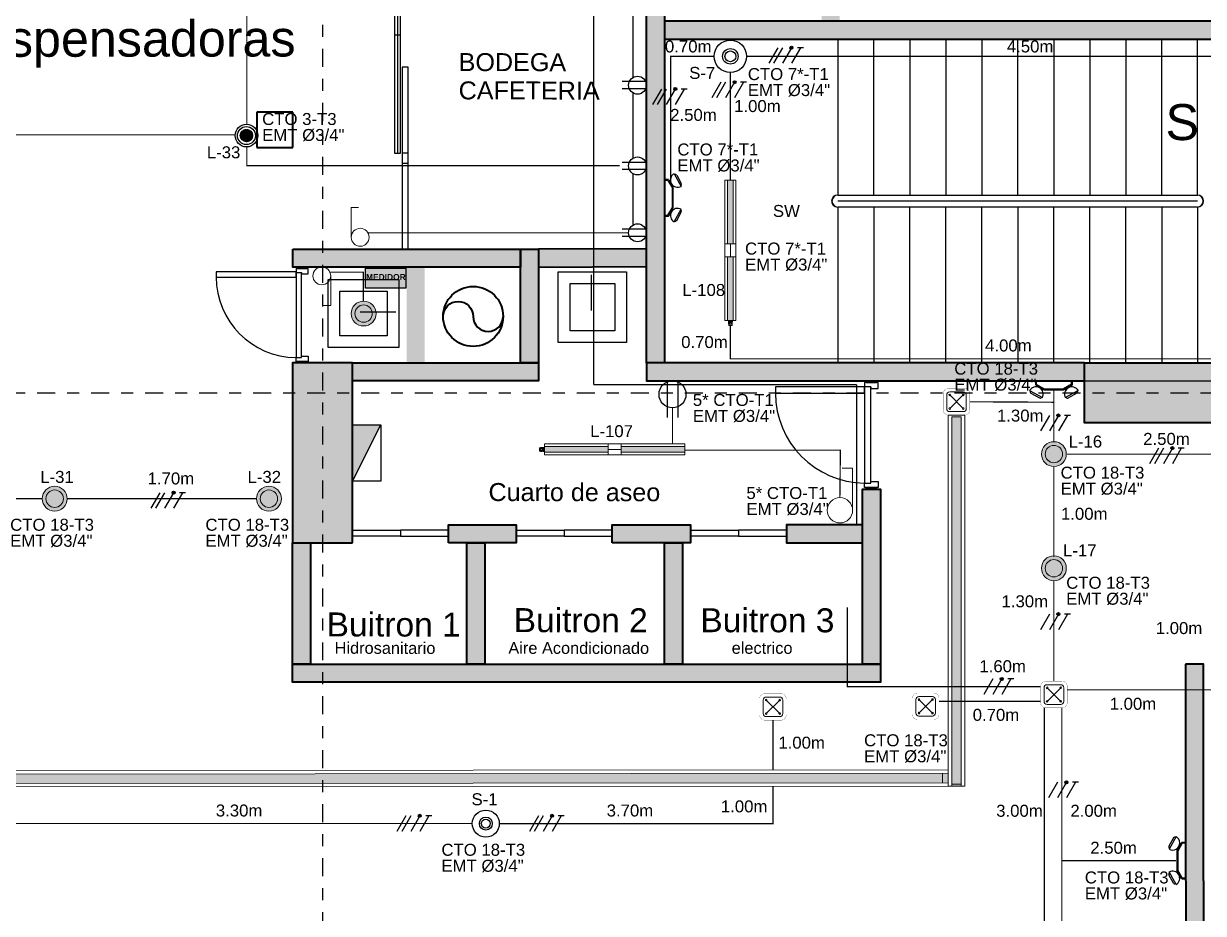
# Model space of a CAD drawing. Header units: millimetres. Extents: x -1568 to 501, y 36 to 962.
# Drawn here: x 256.48 to 266.32, y 54.89 to 62.32 of the extents above; entities that cross this region are included whole.
import ezdxf
from ezdxf.lldxf.tags import DXFTag

# ---------------------------------------------------------------- set-up
doc = ezdxf.new("R2010")
doc.units = ezdxf.units.MM
for name, pattern in [('CENTER', [0.7, 0.3, -0.2, 0, -0.2]), ('HIDDEN', [9.525, 6.35, -3.175]), ('LÍNEAS_OCULTASX2', [0.75, 0.5, -0.25])]:
    doc.linetypes.add(name, pattern=pattern)
for name, color, linetype in [('-ALAMBRADO', 7, 'Continuous'), ('-CN-GYD-ILUMINACION-EM', 1, 'Continuous'), ('-CN-GYD-TEXTOS', 7, 'Continuous'), ('1amobla', 253, 'Continuous'), ('AMOBLAMIENTO', 252, 'Continuous'), ('CAJA DE PASO', 86, 'Continuous'), ('EJE-ESTRUCTURA', 254, 'CENTER'), ('GG_PISO 9', 8, 'Continuous'), ('JCA_HATCH 254', 252, 'Continuous'), ('LUMINARIA DE EMERGENCIA', 1, 'Continuous'), ('LUMINARIA LED CIRCULAR', 7, 'Continuous'), ('LUZ LED INDIRECTA', 7, 'Continuous'), ('SENSOR MOVIMIENTO', 3, 'Continuous'), ('suiches', 3, 'Continuous'), ('TB', 7, 'Continuous'), ('TEXTOS MEDIDAS', 7, 'Continuous'), ('TOMA', 1, 'Continuous')]:
    doc.layers.add(name, color=color, linetype=linetype)
for name, color, linetype, lineweight in [('-CN-GYD-ILUMINACIÓN', 3, 'Continuous', 20), ('-CN-GYD-INTERRUPTORES DE PARED', 3, 'Continuous', 20), ('-CN-GYD-LUMINARIA CINTA LED', 4, 'Continuous', 18), ('-CN-GYD-LUMINARIA LED HERMETICA', 1, 'Continuous', 5), ('-CN-GYD-TUBERÍA ILUMINACION', 5, 'Continuous', 18), ('-CN-GYD-TUBERÍA TOMACORRIENTE', 5, 'Continuous', 5), ('-CN-GYD-TUBERÍA TOMACORRIENTE PVC', 86, 'Continuous', 18), ('-CN-INTERRUPTORES DE PARED', 3, 'Continuous', 20), ('_TEXTO', 7, 'Continuous', 9), ('TEXTOS', 7, 'Continuous', 20), ('Textos 1', 7, 'Continuous', 25)]:
    doc.layers.add(name, color=color, linetype=linetype, lineweight=lineweight)
doc.layers.add('A-HATCH CONCRETO', color=7, linetype='Continuous', true_color=0xb8b8b8)
doc.layers.add('HACHTCOLUMNA', color=7, linetype='Continuous', true_color=0x404040)
doc.layers.add('Estructura', color=7, linetype='Continuous', lineweight=40, true_color=0x383838)
doc.layers.add('Muro', color=7, linetype='Continuous', lineweight=40, true_color=0x2b2b2b)
doc.styles.add('GYD', font='arial.ttf', dxfattribs={"height": 2.5})
doc.styles.get("Standard").update_dxf_attribs({"font": 'arial.ttf'})
tags = doc.linetypes.add('AiX_LINE', pattern='A,0.5,-0.2,["AiX",Standard,S=0.1,R=0,X=-0.1,Y=-0.05],-0.25', length=0.95).pattern_tags.tags
tags[6] = DXFTag(74, 10)
tags = doc.linetypes.add('EMT_LINE', pattern='A,0.5,-0.2,["EMT",Standard,S=0.1,R=0,X=-0.1,Y=-0.05],-0.25', length=0.95).pattern_tags.tags
tags[6] = DXFTag(74, 10)
pattern_1 = [(180, (4.985, -38.812), (-6.00631, -10.40324), [1.50158, -10.51105]), (270, (4.2344, -38.812), (6.00631, -10.40324), [0.75079, -20.05569]), (270, (4.047, -38.812), (6.00631, -10.40324), [0.60063, -20.20584]), (270, (4.422, -38.812), (6.00631, -10.40324), [0.60063, -20.20584]), (240, (3.859, -38.812), (6.00631, -10.40324), [0.4805, -11.53212]), (300, (4.61, -38.812), (12.01262, -4e-09), [0.4805, -11.53212])]

# ---------------------------------------------------------------- blocks, each defined once
blk = doc.blocks.new('OJO DE BUEY 12W')
at = {"layer": 'JCA_HATCH 254', "true_color": 0x000000, "transparency": 33554687}
h = blk.add_hatch(color=18, dxfattribs=at)
h.dxf.hatch_style = 1
h.paths.add_polyline_path([(-103.7, 0, 1), (103.7, 0, 1)])
h.paths.add_polyline_path([(72.7, 0, -1), (-72.7, 0, -1)], flags=16)
at = {"layer": 'LUMINARIA LED CIRCULAR', "linetype": 'EMT_LINE', "lineweight": 5, "ltscale": 10}
h = blk.add_hatch(color=256, dxfattribs=at)
h.dxf.hatch_style = 1
h.set_gradient(color1=(147, 149, 152), color2=(248, 246, 176), name='SPHERICAL')
edge = h.paths.add_edge_path()
edge.add_arc((0, 0), 72.7, 0, 360)
at = {"layer": 'LUMINARIA LED CIRCULAR', "linetype": 'Continuous', "lineweight": 5, "ltscale": 10}
for radius in [103.7, 72.7]:
    blk.add_circle((0, 0), radius, dxfattribs=at)
blk = doc.blocks.new('*U73')
at = {"layer": '-CN-GYD-ILUMINACION-EM', "ltscale": 0.3}
for p, q in [((-114, 285), (-197, 136)), ((-145, 270), (-200, 170)), ((-193, 144), (-193, 144)), ((-119, 277), (-119, 277)), ((-114, -285), (-197, -136)), ((-145, -270), (-200, -170)), ((-193, -144), (-193, -144)), ((-119, -277), (-119, -277))]:
    blk.add_line(p, q, dxfattribs=at)
at = {"layer": '-CN-GYD-ILUMINACION-EM'}
for p, q in [((0, 217), (-46, 217)), ((0, 207), (-40, 207)), ((0, -217), (0, 217)), ((-104, 116), (-104, -116)), ((-94, 114), (-94, -114)), ((-46, -217), (0, -217)), ((-40, -207), (0, -207))]:
    blk.add_line(p, q, dxfattribs=at)
for points in [[(-46, 217), (-104, 116)], [(-40, 207), (-94, 114)], [(-56, 199), (-70, 208)], [(-96, 130), (-110, 138)], [(-96, -130), (-110, -138)], [(-46, -217), (-104, -116)], [(-40, -207), (-94, -114)], [(-56, -199), (-70, -208)]]:
    blk.add_lwpolyline(points, dxfattribs=at)
at = {"layer": '-CN-GYD-ILUMINACION-EM', "ltscale": 0.3}
for centre, radius, start, end in [((-156, 211), 85.5, 240.9715, 60.9715), ((-128, 260), 19.1, 60.9715, 150.9715), ((-183, 161), 19.1, 150.9715, 240.9715), ((-156, -211), 85.5, 299.0285, 119.0285), ((-183, -161), 19.1, 119.0285, 209.0285), ((-128, -260), 19.1, 209.0285, 299.0285)]:
    blk.add_arc(centre, radius, start, end, dxfattribs=at)
at = {"layer": '-CN-GYD-TEXTOS', "style": 'GYD'}
blk.add_attdef('5', (-68, -406), '', height=125, rotation=90, dxfattribs=at)
blk = doc.blocks.new('Caja de paso')
at = {"layer": '-CN-GYD-TUBERÍA TOMACORRIENTE PVC', "const_width": 0.00173}
blk.add_lwpolyline([(-0.1111, 0.0667), (-0.1111, -0.0667, 0.414214), (-0.0667, -0.1111), (0.0667, -0.1111, 0.414214), (0.1111, -0.0667), (0.1111, 0.0667, 0.414214), (0.0667, 0.1111), (-0.0667, 0.1111, 0.414214)], format="xyb", close=True, dxfattribs=at)
at = {"layer": '-CN-GYD-TUBERÍA TOMACORRIENTE PVC'}
blk.add_lwpolyline([(-0.0566, -0.0819), (0.0566, -0.0819, 0.414214), (0.0819, -0.0566), (0.0819, 0.0566, 0.414214), (0.0566, 0.0819), (-0.0566, 0.0819, 0.414214), (-0.0819, 0.0566), (-0.0819, -0.0566, 0.414214)], format="xyb", close=True, dxfattribs=at)
at = {"layer": '-CN-GYD-TUBERÍA TOMACORRIENTE PVC', "linetype": 'LÍNEAS_OCULTASX2'}
for points in [[(-0.0566, 0.0566), (0.0566, -0.0566)], [(0.0566, 0.0566), (-0.0566, -0.0566)]]:
    blk.add_lwpolyline(points, dxfattribs=at)
at = {"layer": '-CN-GYD-TUBERÍA TOMACORRIENTE PVC'}
for centre in [(-0.0566, 0.0566), (0.0566, 0.0566), (-0.0566, -0.0566), (0.0566, -0.0566)]:
    blk.add_circle(centre, 0.00665, dxfattribs=at)
blk = doc.blocks.new('Sensor 360º_')
at = {"layer": 'suiches'}
for radius in [0.1126, 0.054, 0.0375]:
    blk.add_circle((0, 0), radius, dxfattribs=at)
blk = doc.blocks.new('TB')
at = {"layer": 'TB'}
h = blk.add_hatch(color=256, dxfattribs=at)
h.dxf.hatch_style = 1
h.paths.add_polyline_path([(0.1564, 0), (-0.1564, 0.1562), (-0.1564, 0)])
blk.add_lwpolyline([(-0.1564, 0.1562), (0.1564, 0.1562), (0.1564, 0), (-0.1564, 0)], close=True, dxfattribs=at)
blk.add_lwpolyline([(0.1564, 0), (-0.1564, 0.1562)], dxfattribs=at)
blk = doc.blocks.new('3x')
at = {"layer": '-ALAMBRADO'}
h = blk.add_hatch(color=256, dxfattribs=at)
edge = h.paths.add_edge_path()
edge.add_arc((0.078, 0.13), 0.025, 0, 360)
for p, q in [((-0.152, 0.13), (-0.302, -0.13)), ((-0.072, 0.13), (-0.222, -0.13)), ((0.078, 0.13), (-0.072, -0.13)), ((0.228, 0.13), (0.078, -0.13))]:
    blk.add_line(p, q, dxfattribs=at)
blk.add_lwpolyline([(0.278, 0.13), (0.178, 0.13)], dxfattribs=at)
blk.add_circle((0.078, 0.13), 0.025, dxfattribs=at)
blk = doc.blocks.new('*U60')
at = {"layer": '-ALAMBRADO'}
blk.add_blockref('3x', (0, 0), dxfattribs=at)
blk = doc.blocks.new('2x')
at = {"layer": '-ALAMBRADO'}
h = blk.add_hatch(color=256, dxfattribs=at)
edge = h.paths.add_edge_path()
edge.add_arc((0.075, 0.13), 0.025, 0, 360)
for p, q in [((-0.075, 0.13), (-0.225, -0.13)), ((0.075, 0.13), (-0.075, -0.13)), ((0.225, 0.13), (0.075, -0.13))]:
    blk.add_line(p, q, dxfattribs=at)
blk.add_lwpolyline([(0.275, 0.13), (0.175, 0.13)], dxfattribs=at)
blk.add_circle((0.075, 0.13), 0.025, dxfattribs=at)
blk = doc.blocks.new('*U63')
at = {"layer": '-ALAMBRADO'}
blk.add_blockref('2x', (0, 0), dxfattribs=at)
blk = doc.blocks.new('Estructura cubierta')
at = {"layer": 'HACHTCOLUMNA'}
h = blk.add_hatch(color=256, dxfattribs=at)
h.paths.add_polyline_path([(1971.2504, -5904.9241), (1971.2504, -5903.4241), (1970.7504, -5903.4241), (1970.7504, -5904.9241)])
h.paths.add_polyline_path([(1977.3528, -5903.4238), (1978.8528, -5903.4238), (1978.8528, -5903.9238), (1977.3528, -5903.9238)])
h.paths.add_polyline_path([(1962.7504, -5904.9241), (1962.7504, -5903.4241), (1962.2504, -5903.4241), (1962.2504, -5904.9241)])
h.paths.add_polyline_path([(1978.248, -5911.9488), (1978.248, -5909.5488), (1978.748, -5909.5488), (1978.748, -5911.9488)])
h.paths.add_polyline_path([(1970.7504, -5909.5488), (1970.7504, -5911.9488), (1971.2504, -5911.9488), (1971.2504, -5909.5488)])
h.paths.add_polyline_path([(1962.2504, -5909.5488), (1962.2504, -5911.9488), (1962.7504, -5911.9488), (1962.7504, -5909.5488)])
h.paths.add_polyline_path([(1978.748, -5859.124), (1978.248, -5859.124), (1978.248, -5857.624), (1978.748, -5857.624)])
h.paths.add_polyline_path([(1971.2504, -5859.124), (1970.7504, -5859.124), (1970.7504, -5857.624), (1971.2504, -5857.624)])
at = {"layer": 'EJE-ESTRUCTURA', "ltscale": 0.5}
for p, q in [((1971.0004, -5855.3542), (1971.0004, -5914.9141)), ((1952.8705, -5903.6738), (1984.5332, -5903.6738))]:
    blk.add_line(p, q, dxfattribs=at)
at = {"layer": 'Estructura'}
for points in [[(1971.2504, -5904.9241), (1971.2504, -5903.4241), (1970.7504, -5903.4241), (1970.7504, -5904.9241)], [(1977.3528, -5903.4238), (1978.8528, -5903.4238), (1978.8528, -5903.9238), (1977.3528, -5903.9238)]]:
    blk.add_lwpolyline(points, close=True, dxfattribs=at)
blk = doc.blocks.new('A$C2b4e84c0')
at = {"layer": 'A-HATCH CONCRETO', "ltscale": 0.01}
h = blk.add_hatch(color=256, dxfattribs=at)
h.dxf.hatch_style = 1
h.paths.add_polyline_path([(23.152, -30.0455), (23.002, -30.0455), (23.0018, -28.5839), (23.1519, -28.5839)])
h.paths.add_polyline_path([(23.002, -29.0326), (23.002, -28.8826), (22.3683, -28.8826), (22.3683, -29.0326)])
h.paths.add_polyline_path([(20.9143, -29.0329), (20.9143, -28.8829), (21.5683, -28.8826), (21.5683, -29.0326)])
h.paths.add_polyline_path([(19.5505, -29.0327), (19.5505, -28.8827), (20.1143, -28.8823), (20.1143, -29.0324)])
h.paths.add_polyline_path([(18.4005, -30.0455), (18.2505, -30.0455), (18.2505, -29.0326), (18.4005, -29.0326)])
h.paths.add_polyline_path([(18.2505, -30.0455), (23.152, -30.0455), (23.152, -30.1955), (18.2505, -30.1955)])
h.paths.add_polyline_path([(19.8537, -30.0453), (19.7037, -30.0453), (19.7036, -29.0325), (19.8536, -29.0325)])
h.paths.add_polyline_path([(21.5029, -30.0454), (21.3528, -30.0454), (21.3528, -29.0326), (21.5028, -29.0326)])
h.paths.add_polyline_path([(23.1333, -27.6815), (23.1333, -27.6815), (22.9833, -27.6815), (22.9833, -27.6815)], flags=17)
h.paths.add_polyline_path([(24.8529, -27.5315), (21.2014, -27.5315), (21.2014, -27.6815), (24.8529, -27.6815)])
h.paths.add_polyline_path([(21.2014, -27.5315), (21.2016, -23.8078), (21.3516, -23.8078), (21.3514, -27.5315)])
h.paths.add_polyline_path([(18.2526, -26.5824), (20.3005, -26.5825), (20.3005, -26.7325), (19.3505, -26.7325), (19.3505, -27.5325), (19.2005, -27.5315), (19.2005, -26.7325), (18.2526, -26.7325)])
h.paths.add_polyline_path([(26.0731, -24.6816), (21.3516, -24.6815), (21.3516, -24.8315), (26.0731, -24.8316)])
h.paths.add_polyline_path([(22.6612, -24.6816), (22.6615, -23.6505), (22.8115, -23.6505), (22.8112, -24.6816)])
h.paths.add_polyline_path([(19.1, -23.8076), (19.1, -23.6576), (21.3517, -23.6578), (21.3517, -23.8078)])
h.paths.add_polyline_path([(25.9231, -24.6816), (25.9235, -18.1573), (26.0735, -18.1573), (26.0731, -24.6816)])
h.paths.add_polyline_path([(27.2764, -24.6816), (29.8512, -24.6816), (29.8512, -24.8316), (27.2764, -24.8316)])
h.paths.add_polyline_path([(27.3565, -24.8316), (27.3566, -27.6314), (27.5067, -27.6314), (27.5065, -24.8316)])
h.paths.add_polyline_path([(28.409, -27.4814), (29.4522, -27.4814), (29.4522, -27.6314), (28.409, -27.6314)])
h.paths.add_polyline_path([(27.5066, -28.7905), (29.4522, -28.7904), (29.4522, -28.9405), (27.5066, -28.9405)])
h.paths.add_polyline_path([(27.3565, -29.9412), (27.3568, -28.7905), (27.5069, -28.7905), (27.5066, -29.9412)])
h.paths.add_polyline_path([(29.4522, -30.0455), (29.4522, -30.9412), (29.3022, -30.9412), (29.3022, -30.0455)])
h.paths.add_polyline_path([(29.4522, -30.0455), (29.8992, -30.0455), (29.8992, -30.1956), (29.4522, -30.1956)])
h.paths.add_polyline_path([(30.0493, -30.0455), (30.0493, -31.2455), (29.8993, -31.2455), (29.8992, -30.0455)])
h.paths.add_polyline_path([(27.5067, -30.9412), (29.8992, -30.9412), (29.8992, -31.0913), (27.5067, -31.0913)])
h.paths.add_polyline_path([(27.3565, -30.9412), (27.3568, -32.1376), (27.5069, -32.1376), (27.5066, -30.9412)])
h.paths.add_polyline_path([(26.7476, -32.1377), (27.5066, -32.1376), (27.5066, -32.2876), (26.7476, -32.2878)])
h.paths.add_polyline_path([(25.6967, -30.0455), (25.6981, -33.6571), (25.8481, -33.6571), (25.8467, -30.0455)])
h.paths.add_polyline_path([(25.8476, -32.1377), (25.8475, -32.1377), (25.8475, -32.2877), (25.8476, -32.2878)], flags=17)
h.paths.add_polyline_path([(28.0976, -32.1377), (29.8992, -32.1376), (29.8992, -32.2876), (28.0976, -32.2877)])
h.paths.add_polyline_path([(29.4834, -34.4535), (29.4834, -35.9572), (29.3333, -35.9572), (29.3333, -34.4535)])
h.paths.add_polyline_path([(29.4834, -34.4535), (29.8992, -34.4534), (29.8992, -34.6035), (29.4834, -34.6035)])
h.paths.add_polyline_path([(30.0493, -34.4535), (30.0493, -35.9571), (29.8993, -35.9571), (29.8992, -34.4535)])
h.paths.add_polyline_path([(26.2481, -35.9571), (30.0493, -35.9571), (30.0493, -36.1072), (26.2481, -36.1072)])
h.paths.add_polyline_path([(25.7482, -36.1072), (25.7481, -36.0571), (26.2481, -36.0571), (26.2481, -36.1072)])
h.paths.add_polyline_path([(25.7482, -36.1072), (25.6981, -36.1072), (25.6981, -33.6571), (25.7482, -33.6571)])
at = {"layer": 'A-HATCH CONCRETO', "ltscale": 0.03}
h = blk.add_hatch(color=256, dxfattribs=at)
h.dxf.hatch_style = 1
h.paths.add_polyline_path([(21.2014, -26.5786), (20.3015, -26.5825), (20.3015, -26.7325), (21.2014, -26.7286)])
h.paths.add_polyline_path([(20.3015, -26.5819), (20.3005, -27.6815), (18.7505, -27.6815), (18.7505, -27.5315), (20.15, -27.5325), (20.151, -26.583)])
at = {"layer": 'AMOBLAMIENTO'}
for p, q in [((19.125, -23.8076), (19.125, -25.7825)), ((19.1, -24.795), (19.15, -24.795)), ((22.7977, -24.8313), (22.7977, -26.1313)), ((23.0977, -26.1313), (23.0977, -24.8315)), ((23.3977, -24.8315), (23.3977, -26.1313)), ((23.6977, -24.8315), (23.6977, -26.1313)), ((23.9977, -24.8315), (23.9977, -26.1313)), ((24.2977, -26.1313), (24.2977, -24.8315)), ((24.5977, -24.8315), (24.5977, -26.1313)), ((24.8977, -24.8315), (24.8977, -26.1313)), ((25.1977, -24.8315), (25.1977, -26.1313)), ((25.4977, -26.1313), (25.4977, -24.8314)), ((25.7977, -26.1313), (25.7977, -24.8315)), ((22.7977, -26.1313), (25.7977, -26.1313)), ((25.7977, -26.1813), (22.7977, -26.1813)), ((25.7977, -26.2313), (22.7977, -26.2313)), ((22.7977, -26.2313), (22.7977, -27.5312)), ((23.0977, -26.2313), (23.0977, -27.5312)), ((23.3977, -27.5312), (23.3977, -26.2313)), ((23.6977, -27.5312), (23.6977, -26.2313)), ((23.9977, -27.5312), (23.9977, -26.2313)), ((24.2977, -26.2313), (24.2977, -27.5312)), ((24.5977, -27.5312), (24.5977, -26.2313)), ((24.8977, -27.5312), (24.8977, -26.2313)), ((25.1977, -27.5312), (25.1977, -26.2313)), ((25.4977, -26.2313), (25.4986, -27.5324)), ((25.7977, -26.2313), (25.7977, -27.5312)), ((20.7394, -26.7968), (20.7394, -27.0933)), ((19.1109, -27.1096), (18.8144, -27.1096))]:
    blk.add_line(p, q, dxfattribs=at)
at = {"layer": 'AMOBLAMIENTO', "linetype": 'Continuous', "ltscale": 0.3}
blk.add_line((24.8529, -27.6815), (30.3049, -27.6815), dxfattribs=at)
at = {"layer": 'AMOBLAMIENTO'}
for points in [[(19.15, -23.8076), (19.1, -23.8076), (19.1, -25.7825), (19.15, -25.7825)], [(19.213, -25.7825), (19.163, -25.7825), (19.163, -26.5825), (19.213, -26.5825)], [(18.2785, -26.816), (18.2785, -26.7706), (17.6129, -26.7706), (17.6129, -26.816)], [(19.1364, -27.4038), (18.5474, -27.4038), (18.5474, -26.8362), (19.1364, -26.8362)], [(21.0337, -26.7712), (21.0337, -27.3603), (20.466, -27.3603), (20.466, -26.7712)], [(19.0389, -27.3063), (18.6449, -27.3063), (18.6449, -26.9337), (19.0389, -26.9337)], [(20.9361, -26.8688), (20.9361, -27.2628), (20.5636, -27.2628), (20.5636, -26.8688)], [(23.0206, -27.7829), (23.0206, -27.7322), (22.2765, -27.7322), (22.2765, -27.7829)], [(23.0713, -27.7322), (23.0206, -27.7322), (23.0206, -28.5332), (23.0713, -28.5332)], [(19.1505, -28.926), (19.1505, -28.9767), (18.7505, -28.9767), (18.7505, -28.926)], [(19.1505, -28.926), (19.1505, -28.9767), (19.5505, -28.9767), (19.5505, -28.926)], [(20.5143, -28.926), (20.5143, -28.9767), (20.1143, -28.9767), (20.1143, -28.926)], [(20.5143, -28.926), (20.5143, -28.9767), (20.9143, -28.9767), (20.9143, -28.926)], [(21.9683, -28.926), (21.9683, -28.9767), (21.5683, -28.9767), (21.5683, -28.926)], [(21.9683, -28.926), (21.9683, -28.9767), (22.3683, -28.9767), (22.3683, -28.926)]]:
    blk.add_lwpolyline(points, close=True, dxfattribs=at)
at = {"layer": 'AMOBLAMIENTO', "elevation": -2415.091}
blk.add_lwpolyline([(19.213, -25.065), (19.163, -25.065), (19.163, -25.865), (19.213, -25.865)], close=True, dxfattribs=at)
at = {"layer": 'AMOBLAMIENTO'}
for points in [[(18.3238, -26.7891), (18.3791, -26.7891), (18.3791, -26.7438), (18.2785, -26.7438), (18.2785, -26.7778), (18.3238, -26.7778), (18.3238, -26.7891)], [(18.2898, -26.7325), (18.2898, -26.7438), (18.3677, -26.7438), (18.3677, -26.7325)], [(18.2785, -26.7778), (18.2785, -27.487), (18.3238, -27.487), (18.3238, -26.7778)], [(18.3238, -27.487), (18.3238, -27.4757), (18.3791, -27.4757), (18.3791, -27.521), (18.2785, -27.521), (18.2785, -27.487)], [(18.2898, -27.5324), (18.2898, -27.521), (18.3677, -27.521), (18.3677, -27.5324)], [(23.0713, -27.7322), (23.0713, -27.7449), (23.1331, -27.7449), (23.1331, -27.6942), (23.0206, -27.6942), (23.0206, -27.7322)], [(23.0333, -27.6815), (23.0333, -27.6942), (23.1204, -27.6942), (23.1204, -27.6815)], [(23.0713, -28.5332), (23.0713, -28.5205), (23.1331, -28.5205), (23.1331, -28.5712), (23.0206, -28.5712), (23.0206, -28.5332)], [(23.0333, -28.5839), (23.0333, -28.5712), (23.1204, -28.5712), (23.1204, -28.5839)]]:
    blk.add_lwpolyline(points, dxfattribs=at)
for centre, radius, start, end in [((22.7977, -26.1813), 0.05, 90, 270), ((25.7977, -26.1813), 0.05, 270, 90), ((18.2845, -26.8154), 0.6716, 180.044, 269.48672), ((23.0273, -27.7824), 0.7509, 180.044, 269.48672)]:
    blk.add_arc(centre, radius, start, end, dxfattribs=at)
at = {"layer": 'Estructura', "linetype": 'HIDDEN', "ltscale": 0.3}
blk.add_lwpolyline([(17.9525, -25.7341), (18.2525, -25.7341), (18.2525, -25.4406), (17.9525, -25.4406)], close=True, dxfattribs=at)
at = {"layer": 'Muro'}
for points in [[(21.2014, -27.5315), (21.2014, -23.8078), (21.3517, -23.8078), (21.3514, -27.5315)], [(26.0731, -24.6816), (21.3516, -24.6815), (21.3516, -24.8315), (26.0731, -24.8316)], [(18.2526, -26.5824), (20.1515, -26.5825), (20.1505, -26.7325), (18.2526, -26.7325)], [(20.3015, -26.5825), (20.3005, -27.5315), (20.1505, -27.5315), (20.1515, -26.5825)], [(21.2014, -26.5786), (20.3005, -26.5825), (20.3005, -26.7325), (21.2014, -26.7286)], [(18.7505, -27.5315), (20.3005, -27.5315), (20.3005, -27.6815), (18.7505, -27.6815)], [(24.8529, -27.5315), (21.2014, -27.5315), (21.2014, -27.6815), (24.8529, -27.6815)], [(23.152, -30.0455), (23.002, -30.0455), (23.0018, -28.5839), (23.1519, -28.5839)], [(20.9143, -29.0329), (20.9143, -28.8829), (21.5683, -28.8826), (21.5683, -29.0326)], [(23.002, -29.0326), (23.002, -28.8826), (22.3683, -28.8826), (22.3683, -29.0326)], [(18.4005, -30.0455), (18.2505, -30.0455), (18.2505, -29.0326), (18.4005, -29.0326)], [(18.2505, -30.0455), (23.152, -30.0455), (23.152, -30.1955), (18.2505, -30.1955)], [(25.6967, -30.0455), (25.6981, -33.6571), (25.8481, -33.6571), (25.8467, -30.0455)]]:
    blk.add_lwpolyline(points, close=True, dxfattribs=at)
at = {"layer": 'Muro', "ltscale": 0.1}
blk.add_lwpolyline([(19.5057, -27.1436, -1), (19.7557, -27.1436, 1), (20.0057, -27.1436)], format="xyb", dxfattribs=at)
at = {"layer": 'Muro'}
for points, elevation in [([(19.5505, -29.0327), (19.5505, -28.8827), (20.1143, -28.8823), (20.1143, -29.0324)], 2415.091), ([(19.8537, -30.0453), (19.7037, -30.0453), (19.7036, -29.0325), (19.8536, -29.0325)], 2415.091), ([(21.5029, -30.0454), (21.3528, -30.0454), (21.3528, -29.0326), (21.5028, -29.0326)], 1207.5455)]:
    blk.add_lwpolyline(points, close=True, dxfattribs=dict(at, elevation=elevation))
at = {"layer": 'Muro', "ltscale": 0.1}
blk.add_circle((19.7557, -27.1436), 0.25, dxfattribs=at)
at = {"layer": 'Muro'}
blk.add_blockref('Estructura cubierta', (-1952.4999, 5875.892), dxfattribs=at)
at = {"layer": 'TEXTOS', "color": 252}
for s, p in [('BODEGA', (19.6346, -25.0973)), ('CAFETERIA', (19.6346, -25.3335)), ('Cuarto de aseo', (19.8834, -28.6836))]:
    blk.add_text(s, height=0.15, rotation=359.93314, dxfattribs=at).set_placement(p)
blk = doc.blocks.new('A$C186cc0d2')
at = {"lineweight": 5}
h = blk.add_hatch(dxfattribs=at)
h.set_pattern_fill('ANSI31', color=8, scale=0.0005)
h.set_pattern_definition([(45, (0.06305, 0.06305), (-0.00112253, 0.00112253), [])])
edge = h.paths.add_edge_path()
edge.add_arc((0.063, 0.063), 0.0342, 0, 360)
at = {"ltscale": 0.3}
for radius in [0.063, 0.05, 0.0342]:
    blk.add_circle((0.063, 0.063, 0), radius, dxfattribs=at)
blk = doc.blocks.new('LUMINARIA HERMETICA 40W')
h = blk.add_hatch()
h.set_pattern_fill('SWAMP', color=252, scale=0.472938, angle=180)
h.set_pattern_definition(pattern_1)
h.paths.add_polyline_path([(-24, 54.9), (23.4, 54.9), (23.4, 584.8), (-24, 584.8)])
h = blk.add_hatch()
h.set_pattern_fill('SWAMP', color=252, scale=0.472938, angle=180)
h.set_pattern_definition(pattern_1)
h.paths.add_polyline_path([(-24, -584.8), (23.4, -584.8), (23.4, -54.9), (-24, -54.9)])
at = {"layer": '-CN-GYD-ILUMINACIÓN', "color": 1, "extrusion": (0, 0, -1)}
for p, q in [((-46.3, 584.8), (46.3, 584.8)), ((-46.3, 54.9), (-46.3, 584.8)), ((46.3, 584.8), (46.3, 559.3)), ((46.3, 559.3), (46.3, 54.9)), ((-46.3, -559.2), (-46.3, -54.9)), ((46.3, -54.9), (46.3, -584.8)), ((-46.3, -584.8), (-46.3, -559.2)), ((46.3, -584.8), (-46.3, -584.8))]:
    blk.add_line(p, q, dxfattribs=at)
at = {"layer": '-CN-GYD-ILUMINACIÓN', "color": 1}
for p, q in [((46.3, 54.9), (-46.3, 54.9)), ((0, 54.9), (0, -54.9)), ((46.3, -54.9), (46.3, 54.9)), ((-46.3, -54.9), (46.3, -54.9)), ((-17.3, -588.3), (-17.4, -588.6)), ((-17.4, -588.6), (-17.4, -595)), ((-16.1, -587.4), (-17.3, -588.3)), ((-14.7, -586.9), (-16.1, -587.4)), ((-13, -586.9), (-14.7, -586.9)), ((-11.7, -587.6), (-13, -586.9)), ((-12.8, -587.1), (-12.8, -584.8)), ((-12.8, -584.8), (0, -584.8)), ((0, -587.1), (-12.8, -587.1)), ((-10.6, -588.6), (-11.7, -587.6)), ((-7.7, -588.3), (-10.6, -588.6)), ((-7, -588), (-7.7, -588.3)), ((-3, -587.5), (-7, -588)), ((0, -587.1), (-3, -587.5)), ((12.8, -584.8), (0, -584.8)), ((0, -587.1), (3, -587.5)), ((0, -587.1), (12.8, -587.1)), ((3, -587.5), (7, -588)), ((7, -588), (7.7, -588.3)), ((7.7, -588.3), (10.6, -588.6)), ((10.6, -588.6), (11.7, -587.6)), ((11.7, -587.6), (13, -586.9)), ((12.8, -587.1), (12.8, -584.8)), ((13, -586.9), (14.7, -586.9)), ((14.7, -586.9), (16.1, -587.4)), ((16.1, -587.4), (17.3, -588.3)), ((17.3, -588.3), (17.4, -588.6)), ((17.4, -588.6), (17.4, -595)), ((-17.4, -595), (-12.2, -595)), ((-15.9, -605.2), (-15.9, -615.4)), ((-12.5, -605.2), (-15.9, -605.2)), ((-15.9, -615.4), (-14, -617)), ((-12.2, -596.1), (-15.8, -596.1)), ((-15.8, -596.1), (-15.8, -604.1)), ((-15.8, -604.1), (-12.5, -604.1)), ((-14, -617), (-14, -621.4)), ((-14, -621.4), (-14, -623.4)), ((-14, -623.4), (-10.8, -625.7)), ((-12.5, -604.1), (-12.5, -605.2)), ((-12.2, -595), (-12.2, -596.1)), ((-10.8, -625.7), (0, -625.7)), ((10.8, -625.7), (0, -625.7)), ((14, -623.4), (10.8, -625.7)), ((17.4, -595), (12.2, -595)), ((12.2, -595), (12.2, -596.1)), ((12.2, -596.1), (15.8, -596.1)), ((15.8, -604.1), (12.5, -604.1)), ((12.5, -604.1), (12.5, -605.2)), ((12.5, -605.2), (15.9, -605.2)), ((15.9, -615.4), (14, -617)), ((14, -617), (14, -621.4)), ((14, -621.4), (14, -623.4)), ((15.8, -596.1), (15.8, -604.1)), ((15.9, -605.2), (15.9, -615.4))]:
    blk.add_line(p, q, dxfattribs=at)
for points in [[(-46.3, 54.9), (-46.3, -54.9)], [(-10.6, -588.6), (-10.6, -595)], [(-7.7, -588.3), (-7.7, -595)], [(7.7, -588.3), (7.7, -595)], [(10.6, -588.6), (10.6, -595)], [(-17.4, -593.9), (-10.6, -593.9), (-7.7, -593.9), (0, -593.9)], [(-14, -617), (0, -617)], [(-12.5, -604.1), (0, -604.1)], [(-12.5, -605.2), (0, -605.2)], [(-12.2, -595), (0, -595)], [(-12.2, -596.1), (0, -596.1)], [(-9.1, -615.4), (-10.8, -617)], [(-7.2, -605.2), (-7.2, -615.4), (-9.1, -615.4), (-9.1, -605.2)], [(-8.4, -604.1), (-8.4, -596.1)], [(-7.2, -615.4), (-3.7, -617)], [(17.4, -593.9), (10.6, -593.9), (7.7, -593.9), (0, -593.9)], [(12.2, -595), (0, -595)], [(12.2, -596.1), (0, -596.1)], [(12.5, -604.1), (0, -604.1)], [(12.5, -605.2), (0, -605.2)], [(14, -617), (0, -617)], [(7.2, -615.4), (3.7, -617)], [(7.2, -605.2), (7.2, -615.4), (9.1, -615.4), (9.1, -605.2)], [(8.4, -604.1), (8.4, -596.1)], [(9.1, -615.4), (10.8, -617)]]:
    blk.add_lwpolyline(points, dxfattribs=at)
at = {"color": 1}
for points in [[(23.4, 54.9), (-24, 54.9), (-24, 584.8), (23.4, 584.8)], [(23.4, -584.8), (-24, -584.8), (-24, -54.9), (23.4, -54.9)]]:
    blk.add_lwpolyline(points, close=True, dxfattribs=at)
blk = doc.blocks.new('*U96')
at = {"layer": '-CN-GYD-ILUMINACION-EM', "ltscale": 0.3}
for p, q in [((-114, 285), (-197, 136)), ((-145, 270), (-200, 170)), ((-193, 144), (-193, 144)), ((-119, 277), (-119, 277)), ((-114, -285), (-197, -136)), ((-145, -270), (-200, -170)), ((-193, -144), (-193, -144)), ((-119, -277), (-119, -277))]:
    blk.add_line(p, q, dxfattribs=at)
at = {"layer": '-CN-GYD-ILUMINACION-EM'}
for p, q in [((0, 217), (-46, 217)), ((0, 207), (-40, 207)), ((0, -217), (0, 217)), ((-104, 116), (-104, -116)), ((-94, 114), (-94, -114)), ((-46, -217), (0, -217)), ((-40, -207), (0, -207))]:
    blk.add_line(p, q, dxfattribs=at)
for points in [[(-46, 217), (-104, 116)], [(-40, 207), (-94, 114)], [(-56, 199), (-70, 208)], [(-96, 130), (-110, 138)], [(-96, -130), (-110, -138)], [(-46, -217), (-104, -116)], [(-40, -207), (-94, -114)], [(-56, -199), (-70, -208)]]:
    blk.add_lwpolyline(points, dxfattribs=at)
at = {"layer": '-CN-GYD-ILUMINACION-EM', "ltscale": 0.3}
for centre, radius, start, end in [((-156, 211), 85.5, 240.9715, 60.9715), ((-183, 161), 19.1, 150.9715, 240.9715), ((-128, 260), 19.1, 60.9715, 150.9715), ((-156, -211), 85.5, 299.0285, 119.0285), ((-183, -161), 19.1, 119.0285, 209.0285), ((-128, -260), 19.1, 209.0285, 299.0285)]:
    blk.add_arc(centre, radius, start, end, dxfattribs=at)
at = {"layer": '-CN-GYD-TEXTOS', "style": 'GYD'}
blk.add_attdef('5', (-68, -406), '', height=125, rotation=90, dxfattribs=at)
blk = doc.blocks.new('t')
at = {"layer": 'TOMA'}
for p, q in [((0.0063, 0.03), (0.2042, 0.03)), ((0.0063, -0.03), (0.2042, -0.03))]:
    blk.add_line(p, q, dxfattribs=at)
blk.add_circle((0.075, 0), 0.075, dxfattribs=at)
blk = doc.blocks.new('A$Cfe640b9a')
at = {"layer": '-CN-GYD-INTERRUPTORES DE PARED'}
h = blk.add_hatch(dxfattribs=at)
h.set_pattern_fill('SWAMP', color=252, scale=0.5, angle=90)
h.set_pattern_definition([(270, (-2.052306, -0.42678), (0.0663011, -0.0153116), [0.0038279, -0.02679527]), (5e-10, (-2.052306, -0.428697), (0.06630109, 0.01531158), [0.00478487, -0.1278173]), (5e-10, (-2.052306, -0.429175), (0.06630109, 0.01531158), [0.0038279, -0.1287743]), (5e-10, (-2.052306, -0.428218), (0.06630109, 0.01531158), [0.0038279, -0.1287743]), (346.9961, (-2.052306, -0.429654), (0.0663011, 0.01531158), [0.00272185, -0.0653243]), (13.0039, (-2.052306, -0.42774), (3e-11, 0.03062316), [0.00272185, -0.0653243])])
h.paths.add_polyline_path([(0.391, -0.5006), (0.391, -0.4212), (-6.0268, -0.4212), (-6.0268, -0.5006)])
h.paths.add_polyline_path([(0.391, -0.4303), (0.391, -0.4823), (0.391, -0.4417)], flags=17)
at = {"layer": '-CN-GYD-INTERRUPTORES DE PARED', "color": 4}
for p, q in [((-6.0583, -0.5293), (-6.0583, -0.3925)), ((-6.0583, -0.3925), (0.391, -0.3925)), ((0.391, -0.3925), (0.391, -0.5293)), ((-6.0268, -0.5006), (-6.0268, -0.4212)), ((-6.0268, -0.4212), (0.391, -0.4212)), ((0.357, -0.4212), (0.357, -0.5006)), ((0.391, -0.5293), (-6.0583, -0.5293)), ((0.391, -0.5006), (-6.0268, -0.5006))]:
    blk.add_line(p, q, dxfattribs=at)
blk = doc.blocks.new('A$C2445cd9b')
at = {"layer": '-CN-INTERRUPTORES DE PARED', "color": 3, "extrusion": (0, 0, -1)}
for p, q in [((0, 0), (0, 0.086)), ((0.353, 0), (0, 0))]:
    blk.add_line(p, q, dxfattribs=at)
blk.add_circle((-0.353, 0.106), 0.106, dxfattribs=at)
blk = doc.blocks.new('A$Cfcd0a783')
at = {"layer": 'TB'}
h = blk.add_hatch(color=256, dxfattribs=at)
h.dxf.hatch_style = 1
h.paths.add_polyline_path([(0.654, 0), (0.654, 0.234), (0.185, 0.234), (0.185, 0)])
blk.add_lwpolyline([(0.185, 0.234), (0.654, 0.234), (0.654, 0), (0.185, 0)], close=True, dxfattribs=at)
at = {"layer": 'Textos 1', "color": 42, "true_color": 0xdd8108, "insert": (0, 0.164), "char_height": 0.07, "attachment_point": 1}
blk.add_mtext_dynamic_manual_height_columns('\\pxqc;{\\fArial|b1|i0|c0|p34;MEDIDOR}', width=0.84085, gutter_width=0.325, heights=[0], dxfattribs=at)

msp = doc.modelspace()

# ---------------------------------------------------------------- linework, layer by layer
at = {"layer": '-CN-GYD-TUBERÍA ILUMINACION', "linetype": 'AiX_LINE', "ltscale": 10, "const_width": 0.01}
for points in [[(262.2422, 62.0436), (261.8795, 62.0436), (261.8795, 61.0161)], [(262.5125, 62.0436), (266.7726, 62.0436)], [(262.3773, 61.0104), (262.3773, 61.9084)], [(259.3161, 60.0019), (259.3161, 60.2433), (259.0409, 60.2433)], [(266.6895, 59.5208), (262.3776, 59.5208), (262.3776, 59.8)], [(261.8945, 59.1116), (261.8945, 58.8112)], [(261.9967, 58.7586), (263.2948, 58.7586), (263.2904, 58.3629)]]:
    msp.add_lwpolyline(points, dxfattribs=at)
at = {"layer": '-CN-GYD-TUBERÍA TOMACORRIENTE', "linetype": 'EMT_LINE', "const_width": 0.01, "elevation": 0}
for points in [[(258.345, 61.4773), (258.345, 64.5744)], [(261.5653, 62.5575), (261.5653, 61.8682)], [(261.5653, 61.7361), (261.5653, 61.1969)], [(258.2474, 61.389), (254.8802, 61.389)], [(258.345, 61.2882), (258.345, 61.1311), (261.4534, 61.1311)], [(261.5653, 61.0617), (261.5653, 60.6385)]]:
    msp.add_lwpolyline(points, dxfattribs=at)
at = {"layer": '-CN-GYD-TUBERÍA TOMACORRIENTE', "linetype": 'EMT_LINE', "const_width": 0.01}
for points in [[(261.2366, 62.9159), (261.2366, 59.3054)], [(261.5278, 60.5719), (259.3542, 60.5719)], [(261.2366, 59.3054), (263.4301, 59.3054)], [(263.4301, 59.3054), (263.4301, 58.1356)], [(265.0752, 58.8307), (265.0752, 59.2626)], [(265.0752, 59.1585), (264.374, 59.1625)], [(266.9775, 58.726), (265.1838, 58.726)], [(265.0752, 58.6185), (265.0752, 57.8681)], [(254.0018, 58.354), (256.6386, 58.354)], [(256.8455, 58.354), (258.4253, 58.354)], [(265.0752, 57.6668), (265.0752, 56.8314)], [(264.9641, 56.787), (263.3518, 56.787), (263.3518, 57.4468)], [(265.1863, 56.7595), (267.0171, 56.7595)], [(264.9641, 56.6632), (264.1173, 56.6632)], [(264.9958, 56.6111), (264.9958, 54.146)], [(265.1419, 56.6092), (265.1419, 55.0368)], [(262.7324, 56.5068), (262.7324, 56.0914)], [(262.7324, 55.9547), (262.7324, 55.6443), (260.4504, 55.6443)], [(260.2251, 55.645), (256.3255, 55.645)], [(265.1419, 55.3352), (266.0926, 55.3356)], [(265.1419, 55.0368), (265.1419, 54.1479)]]:
    msp.add_lwpolyline(points, dxfattribs=at)
at = {"layer": '-CN-INTERRUPTORES DE PARED', "color": 3, "extrusion": (0, 0, -1)}
for p, q in [((263.3965, 58.61), (263.3103, 58.61)), ((263.3965, 58.2573), (263.3965, 58.61))]:
    msp.add_line(p, q, dxfattribs=at)
msp.add_circle((-263.2909, 58.2573), 0.1056, dxfattribs=at)
msp.add_lwpolyline([(263.4301, 59.3222), (263.4301, 59.3222)], close=True)
at = {"layer": '1amobla'}
for centre, start, end in [((263.2712, 60.8368), 90, 270), ((266.2712, 60.8368), 270, 90)]:
    msp.add_arc(centre, 0.05, start, end, dxfattribs=at)
at = {"layer": 'GG_PISO 9', "ltscale": 0.1}
msp.add_circle((260.2321, 59.8745), 0.25, dxfattribs=at)

# ---------------------------------------------------------------- block references
at = {"layer": '-CN-GYD-LUMINARIA CINTA LED'}
for p, xscale, zscale, rotation in [((264.7237, 56.1435), 0.48, 1.138617674406281, 270), ((263.6271, 56.4846), 1.45, 1.111876020790506, 0.044687386733193)]:
    msp.add_blockref('A$Cfe640b9a', p, dxfattribs=dict(at, xscale=xscale, zscale=zscale, rotation=rotation))
at = {"layer": '-CN-GYD-LUMINARIA LED HERMETICA', "linetype": 'Continuous', "xscale": 0.001, "yscale": 0.001, "zscale": 0.002575412933351854}
msp.add_blockref('LUMINARIA HERMETICA 40W', (262.3776, 60.4256), dxfattribs=at)
at = {"layer": '-CN-GYD-LUMINARIA LED HERMETICA', "linetype": 'Continuous', "xscale": 0.001, "yscale": 0.001, "zscale": 0.002575412933351854, "rotation": 270}
msp.add_blockref('LUMINARIA HERMETICA 40W', (261.4119, 58.7649), dxfattribs=at)
msp.add_blockref('A$C2b4e84c0', (240.4764, 87.0181))
at = {"xscale": 0.7034268571665961, "yscale": 0.7034268571665961, "zscale": 0.7034268571665961}
for p, rotation in [((259.2156, 60.783), 270), ((259.0441, 59.9644), 90)]:
    msp.add_blockref('A$C2445cd9b', p, dxfattribs=dict(at, rotation=rotation))
at = {"layer": '_TEXTO', "linetype": 'Continuous', "ltscale": 10, "xscale": 0.5, "yscale": 0.5}
for name, p, zscale in [('*U60', (262.8477, 62.0508), 320), ('*U60', (262.3728, 61.7625), 320), ('*U60', (261.8789, 61.7058), 320), ('*U63', (265.0752, 58.9837), 0.5), ('*U60', (266.024, 58.7105), 320), ('*U60', (257.695, 58.3389), 320), ('*U63', (265.0752, 57.3265), 0.5), ('*U63', (264.6024, 56.7856), 0.5), ('*U63', (265.1419, 55.9233), 0.5), ('*U60', (259.7477, 55.6443), 320), ('*U60', (260.852, 55.6443), 320)]:
    msp.add_blockref(name, p, dxfattribs=dict(at, zscale=zscale))
at = {"layer": 'CAJA DE PASO', "linetype": 'Continuous', "ltscale": 10}
for p in [(264.2629, 59.1625), (265.0752, 56.7203), (262.7324, 56.6179), (264.0062, 56.6222)]:
    msp.add_blockref('Caja de paso', p, dxfattribs=at)
at = {"layer": 'LUMINARIA DE EMERGENCIA', "linetype": 'Continuous', "ltscale": 10}
for name, p, xscale, yscale, zscale, rotation in [('*U96', (261.8279, 60.8638), 0.0007007190885462964, 0.0007007190885462964, 0.0007007190885462964, 180), ('*U73', (265.0754, 59.3366), 0.0007100885383724713, 0.0007100885383724713, 0.0007100885383724713, 89.99999999999993)]:
    msp.add_blockref(name, p, dxfattribs=dict(at, xscale=xscale, yscale=yscale, zscale=zscale, rotation=rotation))
at = {"layer": 'LUMINARIA DE EMERGENCIA', "linetype": 'Continuous', "ltscale": 10, "xscale": 0.0007, "yscale": 0.0007, "zscale": 0.0007}
msp.add_blockref('*U73', (266.1738, 55.3356), dxfattribs=at)
at = {"layer": 'LUMINARIA LED CIRCULAR', "xscale": 0.001, "yscale": 0.001, "zscale": 0.578415361173768}
for p in [(259.3184, 59.8982), (265.0752, 58.726), (256.7423, 58.354), (258.5288, 58.354), (265.0752, 57.7737)]:
    msp.add_blockref('OJO DE BUEY 12W', p, dxfattribs=at)
at = {"layer": 'LUZ LED INDIRECTA', "xscale": 1.5, "yscale": 1.5}
msp.add_blockref('A$C186cc0d2', (258.2472, 61.2882), dxfattribs=at)
at = {"layer": 'SENSOR MOVIMIENTO', "xscale": 1.2, "yscale": 1.2}
msp.add_blockref('Sensor 360º_', (262.3773, 62.0436), dxfattribs=at)
at = {"layer": 'SENSOR MOVIMIENTO'}
msp.add_blockref('Sensor 360º_', (260.3377, 55.6443), dxfattribs=at)
at = {"layer": 'TB', "xscale": 1.5, "yscale": 1.5, "zscale": 1.5, "rotation": 270}
msp.add_blockref('TB', (259.2269, 58.7358), dxfattribs=at)
at = {"layer": 'Textos 1', "color": 42, "true_color": 0xdd8108, "xscale": 0.7168172114940777, "yscale": 0.7168172114940777, "zscale": 0.7168172114940777}
msp.add_blockref('A$Cfcd0a783', (259.2029, 60.1104), dxfattribs=at)
at = {"layer": 'TOMA', "zscale": 1.5, "rotation": 180}
for p in [(261.6778, 61.8029, 0), (261.6778, 61.1293, 0), (261.6778, 60.5719)]:
    msp.add_blockref('t', p, dxfattribs=at)
at = {"layer": 'TOMA', "xscale": 1.5, "yscale": 1.5, "zscale": 1.5, "rotation": 270}
msp.add_blockref('t', (261.8945, 59.3366), dxfattribs=at)

# ---------------------------------------------------------------- texts
at = {"layer": 'GG_PISO 9'}
for s, height, rotation, p in [('Maq. dispensadoras', 0.3, 0.06686, (254.9778, 62.0383)), ('S', 0.3, 359.93314, (266.0058, 61.3453)), ('SW', 0.1, 359.93314, (262.7318, 60.7041)), ('Buitron 1', 0.2, 359.93314, (259.01, 57.2051)), ('Buitron 2', 0.2, 359.93314, (260.57, 57.2411)), ('Buitron 3 ', 0.2, 359.93314, (262.1267, 57.2407)), ('Hidrosanitario', 0.097519, 359.93314, (259.0768, 57.0604)), ('Aire Acondicionado', 0.097519, 359.93314, (260.5257, 57.0604)), ('electrico', 0.09752, 359.93314, (262.3881, 57.0604))]:
    msp.add_text(s, height=height, rotation=rotation, dxfattribs=at).set_placement(p)
at = {"layer": 'TEXTOS', "char_height": 0.1, "attachment_point": 1}
for s, width, heights, insert in [('S-7', 0.177262, [0.1035], (262.0337, 61.9555)), ('L-33', 0.177262, [0], (258.0109, 61.2933)), ('\\pxqc;L-108', 0.27392, [0.1004], (262.018, 60.1449)), ('L-16', 0.177262, [0], (265.1979, 58.881)), ('L-31', 0.177262, [0], (256.6219, 58.586)), ('L-32', 0.177262, [0], (258.3505, 58.586)), ('L-17', 0.177262, [0], (265.1516, 57.9722)), ('S-1', 0.177262, [0], (260.2183, 55.8972))]:
    msp.add_mtext_dynamic_manual_height_columns(s, width=width, gutter_width=0.325, heights=heights, dxfattribs=dict(at, insert=insert))
for s, insert, width in [('\\A1;\\pxsm0.8;CTO 7*-T1\\PEMT Ø3/4"       ', (262.5229, 61.9456), 0.680604), ('\\A1;\\pxsm0.8;CTO 3-T3\\PEMT Ø3/4"       ', (258.4724, 61.5711), 0.782173), ('\\A1;\\pxsm0.8;CTO 7*-T1\\PEMT Ø3/4"       ', (261.935, 61.3169), 0.680604), ('\\A1;\\pxsm0.8;CTO 7*-T1\\PEMT Ø3/4"       ', (262.4996, 60.4904), 0.680604), ('\\A1;\\pxsm0.8;CTO 18-T3\\PEMT Ø3/4"       ', (264.2445, 59.4889), 0.693292), ('\\A1;\\pxsm0.8;5* CTO-T1\\PEMT Ø3/4"       ', (262.0641, 59.2276), 0.680604), ('\\A1;\\pxsm0.8;L-107', (261.2076, 58.9673), 0.130741), ('\\A1;\\pxsm0.8;CTO 18-T3\\PEMT Ø3/4"       ', (265.1312, 58.6212), 0.693292), ('\\A1;\\pxsm0.8;5* CTO-T1\\PEMT Ø3/4"       ', (262.511, 58.4514), 0.680604), ('\\A1;\\pxsm0.8;CTO 18-T3\\PEMT Ø3/4"       ', (256.3711, 58.1867), 0.693292), ('\\A1;\\pxsm0.8;CTO 18-T3\\PEMT Ø3/4"       ', (257.9992, 58.1867), 0.693292), ('\\A1;\\pxsm0.8;CTO 18-T3\\PEMT Ø3/4"       ', (265.1778, 57.7031), 0.693292), ('\\A1;\\pxsm0.8;CTO 18-T3\\PEMT Ø3/4"       ', (263.4922, 56.3889), 0.693292), ('\\A1;\\pxsm0.8;CTO 18-T3\\PEMT Ø3/4"       ', (259.9673, 55.4756), 0.693292), ('\\A1;\\pxsm0.8;CTO 18-T3\\PEMT Ø3/4"       ', (265.3331, 55.2448), 0.693292)]:
    msp.add_mtext(s, dxfattribs=dict(at, insert=insert, width=width))
at = {"layer": 'TEXTOS MEDIDAS', "char_height": 0.1, "attachment_point": 1}
for s, insert in [('\\pxqc;0.70m', (261.6389, 62.1764)), ('\\pxqc;4.50m', (264.4902, 62.1764)), ('\\pxqc;2.50m', (261.6827, 61.6053)), ('\\pxqc;1.00m', (262.216, 61.679)), ('\\pxqc;0.70m', (261.7744, 59.7108)), ('\\pxqc;4.00m', (264.3087, 59.6822))]:
    msp.add_mtext_dynamic_manual_height_columns(s, width=0.773487, gutter_width=0.325, heights=[0], dxfattribs=dict(at, insert=insert))
for s, insert, width in [('\\A1;\\pxsm0.8;1.30m', (264.6005, 59.0971), 0.266211), ('\\A1;\\pxsm0.8;2.50m', (265.8202, 58.9028), 0.680604), ('\\A1;\\pxsm0.8;1.70m', (257.5172, 58.5729), 0.680604), ('\\A1;\\pxsm0.8;1.00m', (265.1342, 58.278), 0.266211), ('\\A1;\\pxsm0.8;1.30m', (264.6386, 57.5483), 0.680604), ('\\A1;\\pxsm0.8;1.00m', (265.9245, 57.325), 0.680604), ('\\A1;\\pxsm0.8;1.60m', (264.4537, 57.007), 0.680604), ('\\A1;\\pxsm0.8;1.00m', (265.5404, 56.6936), 0.680604), ('\\A1;\\pxsm0.8;0.70m', (264.3981, 56.6011), 0.680604), ('\\A1;\\pxsm0.8;1.00m', (262.7773, 56.3691), 0.680604), ('\\A1;\\pxsm0.8;3.30m', (258.0861, 55.8033), 0.680604), ('\\A1;\\pxsm0.8;3.70m', (261.3455, 55.8033), 0.680604), ('\\A1;\\pxsm0.8;1.00m', (262.2978, 55.8378), 0.680604), ('\\A1;\\pxsm0.8;3.00m', (264.594, 55.8011), 0.680604), ('\\A1;\\pxsm0.8;2.00m', (265.2127, 55.8011), 0.680604), ('\\A1;\\pxsm0.8;2.50m', (265.3787, 55.4927), 0.680604)]:
    msp.add_mtext(s, dxfattribs=dict(at, insert=insert, width=width))

doc.saveas('drawing.dxf')
